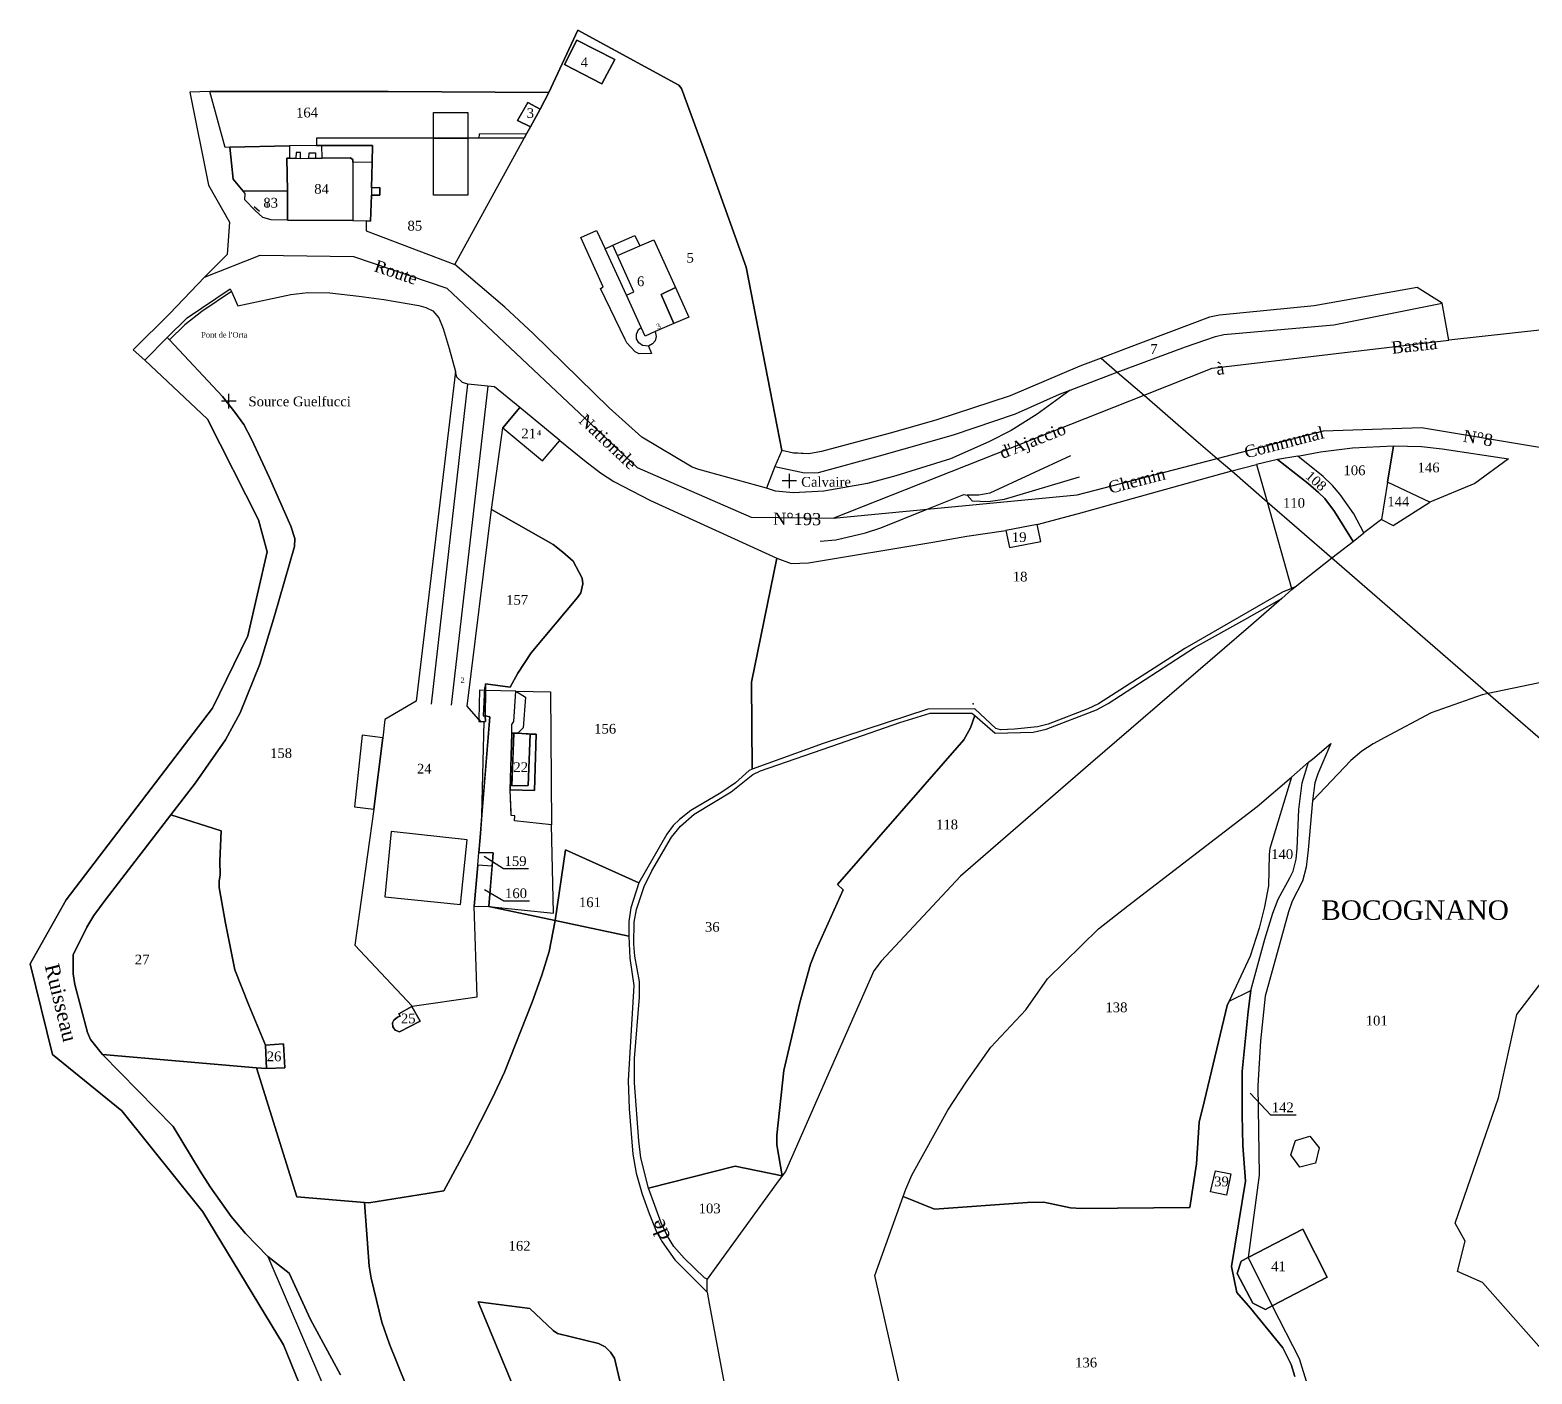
# Model space of a CAD drawing. Extents: x 1207467 to 1208291, y 6153956 to 6154648.
# Drawn here: x 1207466.8 to 1207775.6, y 6154372.2 to 6154648.4 of the extents above; entities that cross this region are included whole.
import ezdxf

# ---------------------------------------------------------------- set-up
doc = ezdxf.new("R2010")
doc.units = 0
doc.linetypes.add('CONTINU', pattern=[0])
doc.layers.get('0').update_dxf_attribs({"linetype": 'CONTINU'})
for name, color, linetype in [('1FLECHEFL', 7, 'CONTINU'), ('1LIEUDIT', 7, 'CONTINU'), ('1PARCELLE', 7, 'CONTINU'), ('1SECTION', 7, 'CONTINU'), ('1SUBDSECT', 7, 'CONTINU'), ('1TRONFLUV', 7, 'CONTINU'), ('1TROUPARCELLE', 7, 'CONTINU'), ('1ZONCOMM', 7, 'CONTINU'), ('3BATIDUR', 7, 'CONTINU'), ('3BATILEGER', 7, 'CONTINU'), ('3CALVAIRE', 7, 'CONTINU'), ('3CALVAIRETEX', 7, 'CONTINU'), ('3CHEMIN', 7, 'CONTINU'), ('3EAU', 7, 'CONTINU'), ('3EDF', 7, 'CONTINU'), ('3ENSIMMO', 7, 'CONTINU'), ('3FISCLINE', 7, 'CONTINUOUS'), ('3FLECHEPAR', 7, 'CONTINU'), ('3LIEUDITTEX', 7, 'CONTINU'), ('3MURNONMI', 7, 'CONTINU'), ('3NUMVOIE', 7, 'CONTINU'), ('3PARCELLETEX', 7, 'CONTINU'), ('3PISCINE', 7, 'CONTINUOUS'), ('3PONT', 7, 'CONTINU'), ('3SENTIER', 7, 'CONTINU'), ('3SENTIERTEX', 7, 'CONTINU'), ('3TOPOLINE', 7, 'CONTINU'), ('3TRONFLUVTEX', 7, 'CONTINU'), ('3ZONCOMMTEX', 7, 'CONTINU')]:
    doc.layers.add(name, color=color, linetype=linetype)
doc.styles.get("Standard").update_dxf_attribs({"font": 'Times New Roman'})

# ---------------------------------------------------------------- blocks, each defined once
blk = doc.blocks.new('MURNOMI')
blk.add_line((-0.75, 0.5), (0.75, 0.5))
blk = doc.blocks.new('FLECHRU1')
blk.add_point((0, 0))
blk = doc.blocks.new('DETATOPO')
for points in [[(-1.5, 0), (1.5, 0)], [(0, -1.5), (0, 1.5)]]:
    blk.add_lwpolyline(points)

msp = doc.modelspace()

# ---------------------------------------------------------------- linework, layer by layer
at = {"layer": '1LIEUDIT'}
msp.add_lwpolyline([(1207784.62, 6154587.56), (1207758.45, 6154584.71), (1207757.13, 6154592.28), (1207751.95, 6154595.49), (1207730.8, 6154591.76), (1207711.32, 6154589.82), (1207709.27, 6154589.39), (1207691.99, 6154582.92), (1207686.96, 6154581.01), (1207682.57, 6154579.35), (1207668.29, 6154573.22), (1207652.98, 6154568.21), (1207643.62, 6154565.59), (1207629.51, 6154561.82), (1207626.9, 6154561.34), (1207623.7, 6154561.47), (1207621.35, 6154562.02), (1207618.92, 6154574.36), (1207614, 6154599.72), (1207605.9, 6154622.23), (1207600.7, 6154636.41), (1207600.16, 6154637.09), (1207579.38, 6154648.44), (1207573.46, 6154635.58), (1207540.4, 6154635.82), (1207508.35, 6154635.79), (1207503.72, 6154635.78), (1207499.59, 6154635.7), (1207503.42, 6154616.54), (1207507.79, 6154608.95), (1207507.32, 6154602.29), (1207502.62, 6154597.67), (1207495.49, 6154590.2), (1207487.97, 6154582.67), (1207490.36, 6154580.54), (1207503.25, 6154568.44), (1207513.72, 6154547.77), (1207515.51, 6154541.15), (1207511.56, 6154523.87), (1207504.3, 6154509), (1207474.22, 6154469.65), (1207466.76, 6154456.47), (1207471.4, 6154437.84), (1207485.62, 6154426.23), (1207502.26, 6154405.48), (1207518.89, 6154378.15), (1207533.02, 6154343.46)], dxfattribs=at)
at = {"layer": '1PARCELLE'}
for points in [[(1207604.26, 6154558.09), (1207602.9, 6154558.6), (1207592.56, 6154564.75), (1207585.84, 6154570.79), (1207570.23, 6154586.08), (1207564.36, 6154591.46), (1207554.11, 6154600.23), (1207568.37, 6154626.24), (1207568.84, 6154627.09), (1207569.64, 6154628.57), (1207571.61, 6154632.19), (1207573.46, 6154635.58), (1207579.38, 6154648.44), (1207600.16, 6154637.09), (1207600.7, 6154636.41), (1207605.9, 6154622.23), (1207614, 6154599.72), (1207618.92, 6154574.36), (1207621.35, 6154562.02), (1207619.89, 6154558.69), (1207618.15, 6154554.27), (1207604.26, 6154558.09)], [(1207576.65, 6154641.37), (1207579.18, 6154646.37), (1207587.01, 6154642.39), (1207584.35, 6154637.41), (1207576.65, 6154641.37)], [(1207571.61, 6154632.19), (1207569.08, 6154633.55), (1207566.99, 6154629.81), (1207569.64, 6154628.57), (1207568.84, 6154627.09), (1207568.37, 6154626.24), (1207559.06, 6154626.23), (1207525.67, 6154626.2), (1207525.65, 6154624.72), (1207520.09, 6154624.61), (1207507.84, 6154624.37), (1207506.89, 6154624.31), (1207503.72, 6154635.78), (1207508.35, 6154635.79), (1207540.4, 6154635.82), (1207573.46, 6154635.58), (1207571.61, 6154632.19)], [(1207571.61, 6154632.19), (1207569.08, 6154633.55), (1207566.99, 6154629.81), (1207569.64, 6154628.57), (1207571.61, 6154632.19)], [(1207568.37, 6154626.24), (1207559.06, 6154626.23), (1207525.67, 6154626.2), (1207525.65, 6154624.72), (1207526.76, 6154624.71), (1207537.16, 6154624.7), (1207537.08, 6154621.23), (1207536.97, 6154615.98), (1207538.7, 6154616.05), (1207538.7, 6154614.47), (1207536.94, 6154614.48), (1207536.79, 6154609.18), (1207535.84, 6154609.25), (1207535.89, 6154607.17), (1207554.11, 6154600.23), (1207568.37, 6154626.24)], [(1207525.65, 6154624.72), (1207520.09, 6154624.61), (1207507.84, 6154624.37), (1207508.55, 6154617.76), (1207510.58, 6154615.31), (1207519.71, 6154615.38), (1207519.7, 6154609.37), (1207533.12, 6154609.26), (1207535.84, 6154609.25), (1207536.79, 6154609.18), (1207536.94, 6154614.48), (1207538.7, 6154614.47), (1207538.7, 6154616.05), (1207536.97, 6154615.98), (1207537.08, 6154621.23), (1207537.16, 6154624.7), (1207526.76, 6154624.71), (1207525.65, 6154624.72)], [(1207519.7, 6154609.37), (1207516.37, 6154609.4), (1207514.61, 6154609.91), (1207513.06, 6154611.31), (1207510.89, 6154613.56), (1207510.97, 6154614.84), (1207510.58, 6154615.31), (1207519.71, 6154615.38), (1207519.7, 6154609.37)], [(1207580.03, 6154605.76), (1207583.25, 6154607.21), (1207585.04, 6154603.49), (1207586.6, 6154604.19), (1207591.11, 6154606.22), (1207592.13, 6154604.1), (1207595.03, 6154605.33), (1207599.46, 6154595.49), (1207596.49, 6154594.06), (1207599.1, 6154588.1), (1207595.32, 6154586.5), (1207595.46, 6154585.45), (1207595.26, 6154584.55), (1207594.71, 6154583.9), (1207593.9, 6154583.42), (1207594.54, 6154581.95), (1207592.02, 6154581.86), (1207591.15, 6154582.29), (1207589.46, 6154584.14), (1207589.13, 6154584.81), (1207584.04, 6154595.3), (1207584.61, 6154595.63), (1207580.03, 6154605.76)], [(1207535.53, 6154407.4), (1207521.62, 6154408.58), (1207513.33, 6154435.07), (1207515.39, 6154434.99), (1207519.16, 6154435.1), (1207518.85, 6154440), (1207515.17, 6154439.72), (1207511.73, 6154447.98), (1207508.88, 6154455.22), (1207506.97, 6154464.83), (1207505.64, 6154472.16), (1207505.64, 6154473.5), (1207505.85, 6154474.77), (1207505.81, 6154477.59), (1207506.03, 6154483.83), (1207495.74, 6154487.13), (1207500.81, 6154493.71), (1207506.98, 6154502.52), (1207509.97, 6154508.1), (1207513.99, 6154518.06), (1207517.05, 6154528.02), (1207521.11, 6154542.28), (1207521.23, 6154543.89), (1207520.37, 6154546.47), (1207516, 6154556.36), (1207512.31, 6154564.34), (1207510.7, 6154567.37), (1207508.86, 6154569.91), (1207506.34, 6154573.09), (1207495.4, 6154584.75), (1207494.98, 6154585.21), (1207499.1, 6154589.25), (1207507.94, 6154595.22), (1207508.18, 6154594.66), (1207509.45, 6154591.72), (1207520.41, 6154594.08), (1207523.88, 6154594.48), (1207528.42, 6154594.45), (1207534.37, 6154593.75), (1207539.51, 6154593.05), (1207546.71, 6154591.83), (1207548.16, 6154591.43), (1207549.55, 6154590.69), (1207550.78, 6154589.3), (1207551.68, 6154587.06), (1207552.95, 6154583), (1207554.22, 6154578.23), (1207546.15, 6154510.49), (1207539.74, 6154506.72), (1207539.27, 6154502.92), (1207537.42, 6154488.3), (1207533.57, 6154460.33), (1207545.3, 6154447.75), (1207558.68, 6154449.7), (1207558.04, 6154468.35), (1207561.12, 6154468.26), (1207574.73, 6154465.37), (1207573.52, 6154458.99), (1207571.96, 6154454.14), (1207570.02, 6154448.58), (1207564.28, 6154434.21), (1207561.87, 6154428.95), (1207556.88, 6154419.22), (1207551.84, 6154409.79), (1207536.39, 6154407.33), (1207535.53, 6154407.4)], [(1207621.35, 6154562.02), (1207619.89, 6154558.69), (1207626, 6154557.43), (1207628.85, 6154557.5), (1207641.43, 6154560.91), (1207656.6, 6154565.24), (1207669.38, 6154569.51), (1207678.44, 6154573.6), (1207680.63, 6154574.44), (1207688.82, 6154577.57), (1207690.3, 6154578.13), (1207704.31, 6154583.3), (1207710.47, 6154585.47), (1207712.22, 6154585.88), (1207734.8, 6154587.86), (1207757.13, 6154592.28), (1207751.95, 6154595.49), (1207730.8, 6154591.76), (1207711.32, 6154589.82), (1207709.27, 6154589.39), (1207691.99, 6154582.92), (1207686.96, 6154581.01), (1207682.57, 6154579.35), (1207668.29, 6154573.22), (1207652.98, 6154568.21), (1207643.62, 6154565.59), (1207629.51, 6154561.82), (1207626.9, 6154561.34), (1207624.59, 6154561.44), (1207623.7, 6154561.47), (1207621.35, 6154562.02)], [(1207558.8, 6154476.75), (1207559.03, 6154479.34), (1207559.09, 6154480.06), (1207559.35, 6154483.25), (1207559.64, 6154486.86), (1207561.29, 6154507.23), (1207560.31, 6154507.45), (1207560.39, 6154506.29), (1207559.47, 6154506.22), (1207556.61, 6154509.46), (1207561.65, 6154549.89), (1207563.94, 6154566.63), (1207567.46, 6154570.83), (1207562.27, 6154575.08), (1207560.87, 6154575.22), (1207556.75, 6154575.63), (1207555.68, 6154576.01), (1207554.52, 6154577.06), (1207554.22, 6154578.23), (1207546.15, 6154510.49), (1207539.74, 6154506.72), (1207539.27, 6154502.92), (1207537.42, 6154488.3), (1207533.57, 6154460.33), (1207545.3, 6154447.75), (1207558.68, 6154449.7), (1207558.04, 6154468.35), (1207558.8, 6154476.75)], [(1207575.69, 6154564.09), (1207567.46, 6154570.83), (1207563.94, 6154566.63), (1207572.11, 6154559.85), (1207575.69, 6154564.09)], [(1207561.12, 6154468.26), (1207561.77, 6154476.53), (1207561.99, 6154479.27), (1207559.03, 6154479.34), (1207559.09, 6154480.06), (1207559.35, 6154483.25), (1207559.64, 6154486.86), (1207561.29, 6154507.23), (1207560.31, 6154507.45), (1207560.4, 6154513.26), (1207560.41, 6154514.02), (1207565.46, 6154513.38), (1207567.03, 6154516.26), (1207569.81, 6154520.43), (1207579.32, 6154531.77), (1207580.01, 6154532.72), (1207580.41, 6154534.61), (1207580.26, 6154535.79), (1207578.41, 6154539.26), (1207576.27, 6154541.11), (1207574.33, 6154542.69), (1207561.65, 6154549.89), (1207563.94, 6154566.63), (1207572.11, 6154559.85), (1207575.69, 6154564.09), (1207580.75, 6154559.96), (1207584.07, 6154557.38), (1207586.81, 6154555.63), (1207594.33, 6154551.71), (1207620.27, 6154539.88), (1207615.07, 6154514.38), (1207615.2, 6154496.46), (1207614.64, 6154496.25), (1207611.79, 6154493.66), (1207608.78, 6154491.65), (1207602.64, 6154488.02), (1207600.29, 6154486.15), (1207598.97, 6154484.92), (1207597.7, 6154483.13), (1207591.96, 6154473.11), (1207576.87, 6154479.94), (1207574.73, 6154465.37), (1207561.12, 6154468.26)], [(1207718.94, 6154559.15), (1207721.1, 6154551.47), (1207726.12, 6154533.65), (1207726.85, 6154533.96), (1207734.43, 6154539.91), (1207738.8, 6154543.32), (1207734.95, 6154549.49), (1207732.94, 6154552.11), (1207731.64, 6154553.35), (1207729.54, 6154555.19), (1207723.27, 6154560.16), (1207718.94, 6154559.15)], [(1207723.27, 6154560.16), (1207729.54, 6154555.19), (1207731.64, 6154553.35), (1207732.94, 6154552.11), (1207734.95, 6154549.49), (1207738.8, 6154543.32), (1207741.02, 6154545.06), (1207738.93, 6154548.95), (1207736.14, 6154552.93), (1207734.57, 6154554.83), (1207732.65, 6154556.66), (1207727.41, 6154560.83), (1207723.27, 6154560.16)], [(1207741.02, 6154545.06), (1207738.93, 6154548.95), (1207736.14, 6154552.93), (1207734.57, 6154554.83), (1207732.65, 6154556.66), (1207727.41, 6154560.83), (1207732.1, 6154561.7), (1207738.69, 6154562.56), (1207747.1, 6154562.98), (1207745.86, 6154555.52), (1207744.6, 6154547.85), (1207741.02, 6154545.06)], [(1207747.1, 6154562.98), (1207752.85, 6154562.85), (1207757.11, 6154562.37), (1207770.74, 6154560.26), (1207763.78, 6154555.22), (1207754.53, 6154551.41), (1207745.86, 6154555.52), (1207747.1, 6154562.98)], [(1207667.39, 6154545.59), (1207668.12, 6154542.08), (1207674.61, 6154543.3), (1207673.85, 6154546.8), (1207682.32, 6154549.05), (1207708.65, 6154556.41), (1207713.82, 6154557.79), (1207718.94, 6154559.15), (1207721.1, 6154551.47), (1207726.12, 6154533.65), (1207724.24, 6154532.86), (1207704.2, 6154521.27), (1207686.43, 6154509.91), (1207684.22, 6154508.9), (1207676.1, 6154505.72), (1207673.92, 6154505.18), (1207669.15, 6154504.69), (1207666.26, 6154504.61), (1207665.33, 6154504.83), (1207660.99, 6154508.91), (1207651.37, 6154508.85), (1207629.8, 6154501.76), (1207615.2, 6154496.46), (1207615.07, 6154514.38), (1207620.27, 6154539.88), (1207623.28, 6154538.8), (1207626.81, 6154538.89), (1207652.35, 6154543.19), (1207659.4, 6154544.42), (1207667.39, 6154545.59)], [(1207754.53, 6154551.41), (1207745.86, 6154555.52), (1207744.6, 6154547.85), (1207747.05, 6154546.59), (1207754.53, 6154551.41)], [(1207560.31, 6154507.45), (1207560.39, 6154506.29), (1207559.47, 6154506.22), (1207556.61, 6154509.46), (1207561.65, 6154549.89), (1207574.33, 6154542.69), (1207576.27, 6154541.11), (1207578.41, 6154539.26), (1207580.26, 6154535.79), (1207580.41, 6154534.61), (1207580.01, 6154532.72), (1207579.32, 6154531.77), (1207569.81, 6154520.43), (1207567.03, 6154516.26), (1207565.46, 6154513.38), (1207560.41, 6154514.02), (1207560.4, 6154513.26), (1207560.31, 6154507.45)], [(1207667.39, 6154545.59), (1207668.12, 6154542.08), (1207674.61, 6154543.3), (1207673.85, 6154546.8), (1207667.39, 6154545.59)], [(1207621.41, 6154412.89), (1207620.31, 6154419.27), (1207620.32, 6154421.23), (1207621.71, 6154434.55), (1207625.02, 6154448.55), (1207627.23, 6154456.42), (1207628.37, 6154459.32), (1207633.95, 6154471.71), (1207632.77, 6154472.81), (1207658.74, 6154502.49), (1207660.1, 6154505.02), (1207660.98, 6154507.54), (1207665.17, 6154503.9), (1207673.03, 6154504.09), (1207675.66, 6154504.69), (1207686.01, 6154508.69), (1207688.44, 6154510.01), (1207706.19, 6154521.48), (1207716.51, 6154527.24), (1207724.1, 6154531.6), (1207717.78, 6154526.02), (1207684.8, 6154497.63), (1207658.1, 6154474.49), (1207641.76, 6154457.01), (1207640.27, 6154455.05), (1207630.54, 6154432.97), (1207622.09, 6154413.77), (1207621.41, 6154412.89)], [(1207621.41, 6154412.89), (1207611.74, 6154414.91), (1207593.91, 6154410.38), (1207592.34, 6154416.56), (1207591.92, 6154420.09), (1207591.01, 6154432.02), (1207591.06, 6154437.04), (1207592.07, 6154449.61), (1207592.05, 6154452.86), (1207591.08, 6154458.05), (1207590.87, 6154460.51), (1207590.96, 6154465.04), (1207591.45, 6154467.66), (1207593.01, 6154472.34), (1207594.59, 6154475.61), (1207598.68, 6154482.5), (1207600.53, 6154484.76), (1207603.28, 6154487.23), (1207610.88, 6154491.81), (1207615.4, 6154495.43), (1207616.92, 6154496.17), (1207633.22, 6154501.78), (1207645.6, 6154506.06), (1207651.8, 6154508.02), (1207660.43, 6154508.03), (1207660.98, 6154507.54), (1207660.1, 6154505.02), (1207658.74, 6154502.49), (1207632.77, 6154472.81), (1207633.95, 6154471.71), (1207628.37, 6154459.32), (1207627.23, 6154456.42), (1207625.02, 6154448.55), (1207621.71, 6154434.55), (1207620.32, 6154421.23), (1207620.31, 6154419.27), (1207621.41, 6154412.89)], [(1207566.26, 6154503.89), (1207565.8, 6154503.9), (1207565.48, 6154492.22), (1207570.49, 6154492.09), (1207570.85, 6154503.69), (1207569.56, 6154503.72), (1207567.06, 6154503.87), (1207566.26, 6154503.89)], [(1207726.12, 6154494.85), (1207721.64, 6154480.2), (1207721.52, 6154478.95), (1207721.4, 6154472.48), (1207720.56, 6154468.19), (1207719.48, 6154463.78), (1207717.63, 6154458.03), (1207713.29, 6154448.81), (1207717.76, 6154451.01), (1207720.64, 6154461.51), (1207722.28, 6154466.87), (1207723.41, 6154469.77), (1207725.8, 6154474.16), (1207726.46, 6154475.53), (1207727.11, 6154477.99), (1207727.31, 6154480.18), (1207727.65, 6154488.18), (1207728.31, 6154493.66), (1207729.64, 6154497.91), (1207726.12, 6154494.85)], [(1207646.29, 6154408.64), (1207646.84, 6154410.12), (1207648.09, 6154413.01), (1207655.49, 6154426.39), (1207659.25, 6154432.17), (1207664.3, 6154439.32), (1207671.49, 6154447.04), (1207675.93, 6154453.37), (1207686.45, 6154463.66), (1207692.47, 6154468.42), (1207719.05, 6154488.82), (1207726.12, 6154494.85), (1207721.64, 6154480.2), (1207721.52, 6154478.95), (1207721.4, 6154472.48), (1207720.56, 6154468.19), (1207719.48, 6154463.78), (1207717.63, 6154458.03), (1207713.29, 6154448.81), (1207712.88, 6154447.94), (1207708.26, 6154428.4), (1207707.15, 6154423.94), (1207706.59, 6154415.37), (1207705.21, 6154406.36), (1207682.96, 6154406.2), (1207680.7, 6154406.32), (1207675.17, 6154407.46), (1207671.87, 6154407.43), (1207652.71, 6154406.04), (1207646.29, 6154408.64)], [(1207515.17, 6154439.72), (1207515.39, 6154434.99), (1207513.33, 6154435.07), (1207481.65, 6154437.84), (1207479.22, 6154440.9), (1207478.57, 6154442.37), (1207475.95, 6154452.23), (1207475.64, 6154454.39), (1207475.65, 6154458.29), (1207478.45, 6154464), (1207479.86, 6154466.43), (1207482.2, 6154469.59), (1207495.74, 6154487.13), (1207506.03, 6154483.83), (1207505.81, 6154477.59), (1207505.85, 6154474.77), (1207505.64, 6154473.5), (1207505.64, 6154472.16), (1207506.97, 6154464.83), (1207508.88, 6154455.22), (1207511.73, 6154447.98), (1207515.17, 6154439.72)], [(1207574.73, 6154465.37), (1207576.87, 6154479.94), (1207591.96, 6154473.11), (1207590.3, 6154467.96), (1207589.85, 6154465.18), (1207589.84, 6154462.14), (1207574.73, 6154465.37)], [(1207561.77, 6154476.53), (1207558.8, 6154476.75), (1207558.04, 6154468.35), (1207561.12, 6154468.26), (1207561.77, 6154476.53)], [(1207561.77, 6154476.53), (1207558.8, 6154476.75), (1207559.03, 6154479.34), (1207561.99, 6154479.27), (1207561.77, 6154476.53)], [(1207546.98, 6154444.66), (1207545.27, 6154447.69), (1207542.61, 6154446.17), (1207542.84, 6154445.7), (1207542.28, 6154445.52), (1207541.56, 6154444.92), (1207541.31, 6154444.37), (1207541.36, 6154443.51), (1207541.84, 6154442.84), (1207542.75, 6154442.52), (1207546.98, 6154444.66)], [(1207515.17, 6154439.72), (1207518.85, 6154440), (1207519.16, 6154435.1), (1207515.39, 6154434.99), (1207515.17, 6154439.72)], [(1207621.41, 6154412.89), (1207620.21, 6154411.32), (1207606, 6154391.65), (1207605.45, 6154391.94), (1207601.28, 6154395.94), (1207599.15, 6154398.38), (1207597.82, 6154400.5), (1207596.52, 6154403.22), (1207593.91, 6154410.38), (1207611.74, 6154414.91), (1207621.41, 6154412.89)], [(1207709.5, 6154409.59), (1207710.51, 6154413.94), (1207713.62, 6154413.29), (1207712.76, 6154408.95), (1207709.5, 6154409.59)], [(1207717.23, 6154396.09), (1207728.42, 6154401.93), (1207733.48, 6154392.07), (1207722.13, 6154386.19), (1207720.75, 6154385.44), (1207718.15, 6154386.68), (1207714.96, 6154392.8), (1207715.76, 6154395.32), (1207717.23, 6154396.09)], [(1207569.5, 6154385.61), (1207558.88, 6154387.02), (1207566.24, 6154369.3), (1207572.92, 6154354.59), (1207573.61, 6154354.31), (1207581.56, 6154357.87), (1207589.65, 6154363.75), (1207586.96, 6154375.38), (1207586.12, 6154376.66), (1207585.02, 6154377.71), (1207583.65, 6154378.42), (1207575.23, 6154380.49), (1207574.29, 6154381.07), (1207569.5, 6154385.61)]]:
    msp.add_lwpolyline(points, close=True, dxfattribs=at)
for points in [[(1207788.6, 6154516.65), (1207766.57, 6154512.03), (1207765.29, 6154511.75), (1207754.81, 6154508.09), (1207745.28, 6154503.02), (1207742.92, 6154501.71), (1207740.6, 6154500.17), (1207738.3, 6154498.28), (1207730.46, 6154489.98), (1207729.54, 6154479.9), (1207729.13, 6154476.37), (1207728.36, 6154473.45), (1207726.26, 6154469.36), (1207725.5, 6154467.16), (1207720.68, 6154449.81), (1207719.72, 6154440.67), (1207719.19, 6154431.37), (1207719.49, 6154413), (1207717.23, 6154396.09), (1207717.23, 6154396.09), (1207728.42, 6154401.93), (1207733.48, 6154392.07), (1207722.13, 6154386.19), (1207727.68, 6154375.33), (1207729.41, 6154369.8)], [(1207726.78, 6154371.61), (1207726.02, 6154374.11), (1207724.33, 6154377.52), (1207717.72, 6154385.69), (1207714.87, 6154388.91), (1207713.81, 6154394.25), (1207716.68, 6154411.81), (1207716.12, 6154419.15), (1207715.95, 6154425.41), (1207715.98, 6154434.37), (1207717.24, 6154446.66), (1207717.76, 6154451.01), (1207717.76, 6154451.01), (1207720.64, 6154461.51), (1207722.28, 6154466.87), (1207723.41, 6154469.77), (1207725.8, 6154474.16), (1207726.46, 6154475.53), (1207727.11, 6154477.99), (1207727.31, 6154480.18), (1207727.65, 6154488.18), (1207728.31, 6154493.66), (1207729.64, 6154497.91), (1207730.41, 6154498.58), (1207734.18, 6154501.74), (1207731.55, 6154495.5), (1207730.93, 6154493.69), (1207730.46, 6154489.98), (1207729.54, 6154479.9), (1207729.13, 6154476.37), (1207728.36, 6154473.45), (1207726.26, 6154469.36), (1207725.5, 6154467.16), (1207720.68, 6154449.81), (1207719.72, 6154440.67), (1207719.19, 6154431.37), (1207719.49, 6154413), (1207717.23, 6154396.09), (1207715.76, 6154395.32), (1207714.96, 6154392.8), (1207718.15, 6154386.68), (1207720.75, 6154385.44), (1207722.13, 6154386.19), (1207727.68, 6154375.33), (1207729.41, 6154369.8)], [(1207543.96, 6154370.13), (1207540.68, 6154378.3), (1207539.06, 6154382.84), (1207536.9, 6154391.82), (1207536.46, 6154394.29), (1207535.53, 6154407.4), (1207536.39, 6154407.33), (1207551.84, 6154409.79), (1207556.88, 6154419.22), (1207561.87, 6154428.95), (1207564.28, 6154434.21), (1207570.02, 6154448.58), (1207571.96, 6154454.14), (1207573.52, 6154458.99), (1207574.73, 6154465.37), (1207589.84, 6154462.14), (1207590.1, 6154457.61), (1207590.89, 6154452.01), (1207589.74, 6154432.52), (1207589.91, 6154426.68), (1207590.7, 6154417.37), (1207591.38, 6154413.43), (1207592.61, 6154409.15), (1207594.03, 6154405.16), (1207595.54, 6154401.41), (1207596.73, 6154399.33), (1207599.32, 6154395.62), (1207605.98, 6154388.99), (1207606.37, 6154386.62), (1207612.48, 6154354.17)], [(1207780.69, 6154373.72), (1207765.42, 6154390.99), (1207760.26, 6154393.22), (1207761.85, 6154399.45), (1207759.79, 6154403.15), (1207768.7, 6154428.91), (1207772.43, 6154446.05), (1207783.98, 6154461.09)], [(1207780.69, 6154373.72), (1207765.42, 6154390.99), (1207760.26, 6154393.22), (1207761.85, 6154399.45), (1207759.79, 6154403.15), (1207768.7, 6154428.91), (1207772.43, 6154446.05), (1207783.98, 6154461.09)], [(1207645.59, 6154369.72), (1207640.44, 6154392.39), (1207646.29, 6154408.64), (1207652.71, 6154406.04), (1207671.87, 6154407.43), (1207675.17, 6154407.46), (1207680.7, 6154406.32), (1207682.96, 6154406.2), (1207705.21, 6154406.36), (1207706.59, 6154415.37), (1207707.15, 6154423.94), (1207708.26, 6154428.4), (1207712.88, 6154447.94), (1207713.29, 6154448.81), (1207717.76, 6154451.01), (1207717.24, 6154446.66), (1207715.98, 6154434.37), (1207715.95, 6154425.41), (1207716.12, 6154419.15), (1207716.68, 6154411.81), (1207713.81, 6154394.25), (1207714.87, 6154388.91), (1207717.72, 6154385.69), (1207724.33, 6154377.52), (1207726.02, 6154374.11), (1207726.78, 6154371.61)], [(1207530.61, 6154371.97), (1207524.4, 6154383.36), (1207520.02, 6154392.91), (1207515.67, 6154396.33), (1207511.03, 6154401.04), (1207508.14, 6154404.51), (1207503.79, 6154410.62), (1207501.77, 6154413.84), (1207496.21, 6154423.01), (1207481.65, 6154437.84), (1207513.33, 6154435.07), (1207521.62, 6154408.58), (1207535.53, 6154407.4), (1207535.53, 6154407.4), (1207536.46, 6154394.29), (1207536.9, 6154391.82), (1207539.06, 6154382.84), (1207540.68, 6154378.3), (1207543.96, 6154370.13)]]:
    msp.add_lwpolyline(points, dxfattribs=at)
at = {"layer": '1SECTION'}
msp.add_lwpolyline([(1207784.62, 6154587.56), (1207758.45, 6154584.71), (1207757.13, 6154592.28), (1207751.95, 6154595.49), (1207730.8, 6154591.76), (1207711.32, 6154589.82), (1207709.27, 6154589.39), (1207691.99, 6154582.92), (1207686.96, 6154581.01), (1207682.57, 6154579.35), (1207668.29, 6154573.22), (1207652.98, 6154568.21), (1207643.62, 6154565.59), (1207629.51, 6154561.82), (1207626.9, 6154561.34), (1207623.7, 6154561.47), (1207621.35, 6154562.02), (1207618.92, 6154574.36), (1207614, 6154599.72), (1207605.9, 6154622.23), (1207600.7, 6154636.41), (1207600.16, 6154637.09), (1207600.16, 6154637.09), (1207579.38, 6154648.44), (1207573.46, 6154635.58), (1207540.4, 6154635.82), (1207508.35, 6154635.79), (1207503.72, 6154635.78), (1207499.59, 6154635.7), (1207503.42, 6154616.54), (1207507.79, 6154608.95), (1207507.32, 6154602.29), (1207502.62, 6154597.67), (1207495.49, 6154590.2), (1207487.97, 6154582.67), (1207490.36, 6154580.54), (1207503.25, 6154568.44), (1207513.72, 6154547.77), (1207515.51, 6154541.15), (1207511.56, 6154523.87), (1207504.3, 6154509), (1207474.22, 6154469.65), (1207466.76, 6154456.47), (1207471.4, 6154437.84), (1207485.62, 6154426.23), (1207502.26, 6154405.48), (1207518.89, 6154378.15), (1207533.02, 6154343.46)], dxfattribs=at)
at = {"layer": '1SUBDSECT'}
msp.add_lwpolyline([(1207784.62, 6154587.56), (1207758.45, 6154584.71), (1207757.13, 6154592.28), (1207751.95, 6154595.49), (1207730.8, 6154591.76), (1207711.32, 6154589.82), (1207709.27, 6154589.39), (1207691.99, 6154582.92), (1207686.96, 6154581.01), (1207682.57, 6154579.35), (1207668.29, 6154573.22), (1207652.98, 6154568.21), (1207643.62, 6154565.59), (1207629.51, 6154561.82), (1207626.9, 6154561.34), (1207623.7, 6154561.47), (1207621.35, 6154562.02), (1207618.92, 6154574.36), (1207614, 6154599.72), (1207605.9, 6154622.23), (1207600.7, 6154636.41), (1207600.16, 6154637.09), (1207600.16, 6154637.09), (1207579.38, 6154648.44), (1207573.46, 6154635.58), (1207540.4, 6154635.82), (1207508.35, 6154635.79), (1207503.72, 6154635.78), (1207499.59, 6154635.7), (1207503.42, 6154616.54), (1207507.79, 6154608.95), (1207507.32, 6154602.29), (1207502.62, 6154597.67), (1207495.49, 6154590.2), (1207487.97, 6154582.67), (1207490.36, 6154580.54), (1207503.25, 6154568.44), (1207513.72, 6154547.77), (1207515.51, 6154541.15), (1207511.56, 6154523.87), (1207504.3, 6154509), (1207474.22, 6154469.65), (1207466.76, 6154456.47), (1207471.4, 6154437.84), (1207485.62, 6154426.23), (1207502.26, 6154405.48), (1207518.89, 6154378.15), (1207533.02, 6154343.46)], dxfattribs=at)
at = {"layer": '1TRONFLUV'}
msp.add_lwpolyline([(1207533.02, 6154343.46), (1207518.89, 6154378.15), (1207502.26, 6154405.48), (1207485.62, 6154426.23), (1207471.4, 6154437.84), (1207466.76, 6154456.47), (1207474.22, 6154469.65), (1207504.3, 6154509), (1207511.56, 6154523.87), (1207515.51, 6154541.15), (1207513.72, 6154547.77), (1207503.25, 6154568.44), (1207490.36, 6154580.54), (1207494.98, 6154585.21), (1207494.98, 6154585.21), (1207495.4, 6154584.75), (1207506.34, 6154573.09), (1207508.86, 6154569.91), (1207510.7, 6154567.37), (1207512.31, 6154564.34), (1207516, 6154556.36), (1207520.37, 6154546.47), (1207521.23, 6154543.89), (1207521.11, 6154542.28), (1207517.05, 6154528.02), (1207513.99, 6154518.06), (1207509.97, 6154508.1), (1207506.98, 6154502.52), (1207500.81, 6154493.71), (1207495.74, 6154487.13), (1207482.2, 6154469.59), (1207479.86, 6154466.43), (1207478.45, 6154464), (1207475.65, 6154458.29), (1207475.64, 6154454.39), (1207475.95, 6154452.23), (1207478.57, 6154442.37), (1207479.22, 6154440.9), (1207481.65, 6154437.84), (1207496.21, 6154423.01), (1207501.77, 6154413.84), (1207503.79, 6154410.62), (1207508.14, 6154404.51), (1207511.03, 6154401.04), (1207515.67, 6154396.33), (1207520.02, 6154392.91), (1207524.4, 6154383.36), (1207530.61, 6154371.97)], dxfattribs=at)
msp.add_lwpolyline([(1207726.85, 6154533.96), (1207726.12, 6154533.65), (1207724.24, 6154532.86), (1207704.2, 6154521.27), (1207686.43, 6154509.91), (1207684.22, 6154508.9), (1207676.1, 6154505.72), (1207673.92, 6154505.18), (1207669.15, 6154504.69), (1207666.26, 6154504.61), (1207665.33, 6154504.83), (1207660.99, 6154508.91), (1207651.37, 6154508.85), (1207629.8, 6154501.76), (1207615.2, 6154496.46), (1207614.64, 6154496.25), (1207611.79, 6154493.66), (1207608.78, 6154491.65), (1207602.64, 6154488.02), (1207600.29, 6154486.15), (1207598.97, 6154484.92), (1207597.7, 6154483.13), (1207591.96, 6154473.11), (1207590.3, 6154467.96), (1207589.85, 6154465.18), (1207589.84, 6154462.14), (1207590.1, 6154457.61), (1207590.89, 6154452.01), (1207589.74, 6154432.52), (1207589.91, 6154426.68), (1207590.7, 6154417.37), (1207591.38, 6154413.43), (1207592.61, 6154409.15), (1207594.03, 6154405.16), (1207595.54, 6154401.41), (1207596.73, 6154399.33), (1207599.32, 6154395.62), (1207605.98, 6154388.99), (1207606, 6154391.65), (1207605.45, 6154391.94), (1207601.28, 6154395.94), (1207599.15, 6154398.38), (1207597.82, 6154400.5), (1207596.52, 6154403.22), (1207593.91, 6154410.38), (1207592.34, 6154416.56), (1207591.92, 6154420.09), (1207591.01, 6154432.02), (1207591.06, 6154437.04), (1207592.07, 6154449.61), (1207592.05, 6154452.86), (1207591.08, 6154458.05), (1207590.87, 6154460.51), (1207590.96, 6154465.04), (1207591.45, 6154467.66), (1207593.01, 6154472.34), (1207594.59, 6154475.61), (1207598.68, 6154482.5), (1207600.53, 6154484.76), (1207603.28, 6154487.23), (1207610.88, 6154491.81), (1207615.4, 6154495.43), (1207616.92, 6154496.17), (1207633.22, 6154501.78), (1207645.6, 6154506.06), (1207651.8, 6154508.02), (1207660.43, 6154508.03), (1207660.98, 6154507.54), (1207665.17, 6154503.9), (1207673.03, 6154504.09), (1207675.66, 6154504.69), (1207686.01, 6154508.69), (1207688.44, 6154510.01), (1207706.19, 6154521.48), (1207716.51, 6154527.24), (1207724.1, 6154531.6), (1207726.17, 6154533.43), (1207726.85, 6154533.96)], close=True, dxfattribs=at)
at = {"layer": '1TROUPARCELLE'}
for points in [[(1207576.65, 6154641.37), (1207579.18, 6154646.37), (1207587.01, 6154642.39), (1207584.35, 6154637.41), (1207576.65, 6154641.37)], [(1207591.15, 6154582.29), (1207589.46, 6154584.14), (1207589.13, 6154584.81), (1207584.04, 6154595.3), (1207584.61, 6154595.63), (1207580.03, 6154605.76), (1207583.25, 6154607.21), (1207585.04, 6154603.49), (1207586.6, 6154604.19), (1207591.11, 6154606.22), (1207592.13, 6154604.1), (1207595.03, 6154605.33), (1207599.46, 6154595.49), (1207596.49, 6154594.06), (1207599.1, 6154588.1), (1207595.32, 6154586.5), (1207595.46, 6154585.45), (1207595.26, 6154584.55), (1207594.71, 6154583.9), (1207593.9, 6154583.42), (1207594.54, 6154581.95), (1207592.02, 6154581.86), (1207591.15, 6154582.29)], [(1207565.48, 6154492.22), (1207565.8, 6154503.9), (1207566.26, 6154503.89), (1207567.06, 6154503.87), (1207569.56, 6154503.72), (1207570.85, 6154503.69), (1207570.49, 6154492.09), (1207565.48, 6154492.22)], [(1207541.84, 6154442.84), (1207541.36, 6154443.51), (1207541.31, 6154444.37), (1207541.56, 6154444.92), (1207542.28, 6154445.52), (1207542.84, 6154445.7), (1207542.61, 6154446.17), (1207545.27, 6154447.69), (1207546.98, 6154444.66), (1207542.75, 6154442.52), (1207541.84, 6154442.84)], [(1207709.5, 6154409.59), (1207710.51, 6154413.94), (1207713.62, 6154413.29), (1207712.76, 6154408.95), (1207709.5, 6154409.59)], [(1207572.92, 6154354.59), (1207566.24, 6154369.3), (1207558.88, 6154387.02), (1207569.5, 6154385.61), (1207574.29, 6154381.07), (1207575.23, 6154380.49), (1207583.65, 6154378.42), (1207585.02, 6154377.71), (1207586.12, 6154376.66), (1207586.96, 6154375.38), (1207589.65, 6154363.75), (1207581.56, 6154357.87), (1207573.61, 6154354.31), (1207572.92, 6154354.59)]]:
    msp.add_lwpolyline(points, close=True, dxfattribs=at)
at = {"layer": '1ZONCOMM'}
for points in [[(1207502.62, 6154597.67), (1207514.09, 6154602.16), (1207533.27, 6154601.86), (1207552.43, 6154595.37), (1207591.57, 6154558.52), (1207615.06, 6154548.3), (1207631.86, 6154548.09), (1207695.8, 6154573.37), (1207709.8, 6154578.91), (1207758.45, 6154584.71)], [(1207502.62, 6154597.67), (1207514.09, 6154602.16), (1207533.27, 6154601.86), (1207552.43, 6154595.37), (1207591.57, 6154558.52), (1207615.06, 6154548.3), (1207631.86, 6154548.09), (1207695.8, 6154573.37), (1207709.8, 6154578.91), (1207758.45, 6154584.71)], [(1207631.86, 6154548.09), (1207651.19, 6154549.95), (1207682.05, 6154552.91), (1207710.83, 6154560.37), (1207732.68, 6154566.03), (1207752.82, 6154566.75), (1207803.09, 6154558.34), (1207814.25, 6154560.83), (1207829.86, 6154570.33)], [(1207631.86, 6154548.09), (1207651.19, 6154549.95), (1207682.05, 6154552.91), (1207710.83, 6154560.37), (1207732.68, 6154566.03), (1207752.82, 6154566.75), (1207803.09, 6154558.34), (1207814.25, 6154560.83), (1207829.86, 6154570.33)]]:
    msp.add_lwpolyline(points, dxfattribs=at)
at = {"layer": '3BATIDUR'}
for points in [[(1207579.18, 6154646.37), (1207576.65, 6154641.37), (1207584.35, 6154637.41), (1207587.01, 6154642.39), (1207579.18, 6154646.37)], [(1207569.08, 6154633.55), (1207571.61, 6154632.19), (1207569.64, 6154628.57), (1207566.99, 6154629.81), (1207569.08, 6154633.55)], [(1207519.71, 6154615.38), (1207510.58, 6154615.31), (1207508.55, 6154617.76), (1207507.84, 6154624.37), (1207520.09, 6154624.61), (1207520.08, 6154622.08), (1207519.54, 6154622.09), (1207519.71, 6154615.38)], [(1207526.79, 6154622.13), (1207532.6, 6154622.15), (1207533.13, 6154621.8), (1207533.13, 6154621.31), (1207533.12, 6154609.26), (1207519.7, 6154609.37), (1207519.71, 6154615.38), (1207519.54, 6154622.09), (1207520.08, 6154622.08), (1207521.44, 6154622.07), (1207522.34, 6154622.06), (1207524.1, 6154622.1), (1207525.46, 6154622.12), (1207526.79, 6154622.13)], [(1207526.79, 6154622.13), (1207526.76, 6154624.71), (1207537.16, 6154624.7), (1207537.08, 6154621.23), (1207533.13, 6154621.31), (1207533.13, 6154621.8), (1207532.6, 6154622.15), (1207526.79, 6154622.13)], [(1207595.03, 6154605.33), (1207599.46, 6154595.49), (1207596.49, 6154594.06), (1207599.1, 6154588.1), (1207595.32, 6154586.5), (1207593.23, 6154585.5), (1207592.4, 6154587.3), (1207589.37, 6154593.91), (1207590.87, 6154594.6), (1207587.56, 6154602.09), (1207592.13, 6154604.1), (1207595.03, 6154605.33)], [(1207599.1, 6154588.1), (1207596.49, 6154594.06), (1207599.46, 6154595.49), (1207602.21, 6154589.41), (1207599.1, 6154588.1)], [(1207567.46, 6154570.83), (1207563.94, 6154566.63), (1207572.11, 6154559.85), (1207575.69, 6154564.09), (1207567.46, 6154570.83)], [(1207566.62, 6154512.53), (1207560.4, 6154512.68), (1207560.31, 6154507.45), (1207561.29, 6154507.23), (1207559.63, 6154487.08), (1207559.35, 6154483.25), (1207559.03, 6154479.34), (1207561.99, 6154479.27), (1207561.12, 6154468.26), (1207574.39, 6154466.88), (1207573.95, 6154485.04), (1207566.35, 6154485.9), (1207566.44, 6154486.92), (1207565.7, 6154486.94), (1207565.48, 6154492.22), (1207565.8, 6154503.9), (1207565.85, 6154505.7), (1207566.24, 6154506.27), (1207566.62, 6154512.53)], [(1207560.4, 6154512.68), (1207559.19, 6154512.72), (1207559.05, 6154506.69), (1207559.47, 6154506.22), (1207560.39, 6154506.29), (1207560.31, 6154507.45), (1207560.4, 6154512.68)], [(1207560.4, 6154513.26), (1207560.18, 6154513.28), (1207559.94, 6154507.48), (1207560.31, 6154507.45), (1207560.4, 6154513.26)], [(1207559.05, 6154506.69), (1207559.04, 6154506.27), (1207559.47, 6154506.22), (1207559.05, 6154506.69)], [(1207560.1, 6154506.25), (1207560.39, 6154506.29), (1207560.31, 6154507.45), (1207561.29, 6154507.23), (1207559.63, 6154487.08), (1207560.1, 6154506.25)], [(1207535.05, 6154503.49), (1207533.48, 6154488.73), (1207537.42, 6154488.3), (1207539.27, 6154502.92), (1207535.05, 6154503.49)], [(1207541, 6154483.69), (1207539.73, 6154470.28), (1207555.24, 6154468.67), (1207556.66, 6154481.97), (1207541, 6154483.69)], [(1207558.8, 6154476.75), (1207558.04, 6154468.35), (1207561.12, 6154468.26), (1207561.77, 6154476.53), (1207558.8, 6154476.75)], [(1207558.8, 6154476.75), (1207559.03, 6154479.34), (1207561.99, 6154479.27), (1207561.77, 6154476.53), (1207558.8, 6154476.75)], [(1207545.27, 6154447.69), (1207542.61, 6154446.17), (1207542.84, 6154445.7), (1207542.28, 6154445.52), (1207541.56, 6154444.92), (1207541.31, 6154444.37), (1207541.36, 6154443.51), (1207541.84, 6154442.84), (1207542.75, 6154442.52), (1207546.98, 6154444.66), (1207545.27, 6154447.69)], [(1207518.85, 6154440), (1207519.16, 6154435.1), (1207515.39, 6154434.99), (1207515.17, 6154439.72), (1207518.85, 6154440)], [(1207710.51, 6154413.94), (1207713.62, 6154413.29), (1207712.76, 6154408.95), (1207709.5, 6154409.59), (1207710.51, 6154413.94)], [(1207728.42, 6154401.93), (1207717.23, 6154396.09), (1207722.13, 6154386.19), (1207733.48, 6154392.07), (1207728.42, 6154401.93)]]:
    msp.add_lwpolyline(points, close=True, dxfattribs=at)
at = {"layer": '3BATILEGER'}
for points in [[(1207573.95, 6154485.04), (1207566.35, 6154485.9), (1207566.44, 6154486.92), (1207565.7, 6154486.94), (1207565.67, 6154487.7), (1207565.48, 6154492.22), (1207570.49, 6154492.09), (1207570.85, 6154503.69), (1207565.8, 6154503.9), (1207565.85, 6154505.7), (1207566.24, 6154506.27), (1207566.62, 6154512.54), (1207573.79, 6154512.37), (1207573.95, 6154485.04)], [(1207569.56, 6154503.72), (1207569.2, 6154493.12), (1207565.81, 6154493.07), (1207565.87, 6154494.31), (1207566.26, 6154503.89), (1207565.8, 6154503.9), (1207565.48, 6154492.22), (1207570.49, 6154492.09), (1207570.85, 6154503.69), (1207569.56, 6154503.72)]]:
    msp.add_lwpolyline(points, close=True, dxfattribs=at)
at = {"layer": '3CHEMIN'}
for points in [[(1207568.84, 6154627.09), (1207559.08, 6154627.04), (1207559.06, 6154626.23)], [(1207549.28, 6154509.87), (1207556.75, 6154575.63)], [(1207560.87, 6154575.22), (1207553.36, 6154509.66)]]:
    msp.add_lwpolyline(points, dxfattribs=at)
at = {"layer": '3EAU'}
msp.add_lwpolyline([(1207566.26, 6154503.89), (1207565.81, 6154493.07), (1207569.2, 6154493.12), (1207569.56, 6154503.72), (1207567.06, 6154503.87), (1207566.26, 6154503.89)], close=True, dxfattribs=at)
at = {"layer": '3EDF'}
msp.add_lwpolyline([(1207686.96, 6154581.01), (1207690.3, 6154578.13), (1207695.8, 6154573.37), (1207700.16, 6154569.6), (1207706.55, 6154564.07), (1207710.83, 6154560.37), (1207713.82, 6154557.79), (1207721.1, 6154551.47), (1207734.43, 6154539.91), (1207766.57, 6154512.03), (1207782.37, 6154498.32), (1207795.38, 6154487.03), (1207829.17, 6154457.69), (1207844.52, 6154444.58), (1207859.52, 6154431.76), (1207886.88, 6154408.4), (1207917.35, 6154381.97), (1207923.7, 6154376.47), (1207932.03, 6154369.2), (1207962.44, 6154342.69)], dxfattribs=at)
at = {"layer": '3FISCLINE'}
for points in [[(1207522.34, 6154622.06), (1207522.34, 6154623.28), (1207521.45, 6154623.28), (1207521.44, 6154622.07)], [(1207524.1, 6154622.1), (1207524.12, 6154623.23), (1207525.46, 6154623.22), (1207525.46, 6154622.12)], [(1207536.97, 6154615.98), (1207536.94, 6154614.48)], [(1207589.37, 6154593.91), (1207585.04, 6154603.49)], [(1207587.56, 6154602.09), (1207586.6, 6154604.19)], [(1207593.9, 6154583.42), (1207592.66, 6154583.59), (1207591.9, 6154584.12), (1207591.43, 6154584.95), (1207591.44, 6154585.94), (1207591.88, 6154586.86), (1207592.4, 6154587.3)], [(1207566.62, 6154512.54), (1207568.64, 6154511.26), (1207568.16, 6154505), (1207567.06, 6154503.87), (1207565.8, 6154503.9)]]:
    msp.add_lwpolyline(points, dxfattribs=at)
at = {"layer": '3FLECHEPAR'}
for points in [[(1207569.27, 6154475.98), (1207564.11, 6154475.99), (1207560.16, 6154478.54)], [(1207569.43, 6154469.36), (1207564.2, 6154469.38), (1207560.18, 6154471.68)], [(1207727.07, 6154425.34), (1207721.84, 6154425.35), (1207717.61, 6154429.91)]]:
    msp.add_lwpolyline(points, dxfattribs=at)
at = {"layer": '3PISCINE'}
for points in [[(1207556.77, 6154631.5), (1207556.77, 6154626.22), (1207549.72, 6154626.22), (1207549.71, 6154631.5), (1207556.77, 6154631.5)], [(1207549.72, 6154626.22), (1207556.77, 6154626.22), (1207556.78, 6154614.47), (1207549.73, 6154614.47), (1207549.72, 6154626.22)], [(1207726.94, 6154420.17), (1207729.89, 6154421.07), (1207731.79, 6154418.63), (1207731.06, 6154415.48), (1207727.85, 6154414.64), (1207725.95, 6154417.21), (1207726.94, 6154420.17)]]:
    msp.add_lwpolyline(points, close=True, dxfattribs=at)
at = {"layer": '3PONT'}
msp.add_lwpolyline([(1207507.94, 6154595.22), (1207508.18, 6154594.66), (1207502.06, 6154590.56), (1207498.6, 6154587.84), (1207495.4, 6154584.75), (1207494.98, 6154585.21), (1207499.1, 6154589.25), (1207507.94, 6154595.22)], close=True, dxfattribs=at)
at = {"layer": '3SENTIER'}
for points in [[(1207680.63, 6154574.44), (1207673.8, 6154569.44), (1207668.5, 6154566.11), (1207663.86, 6154563.8), (1207656.03, 6154560.32), (1207644.75, 6154556.79), (1207638.96, 6154555.22), (1207629.99, 6154553.65), (1207623.7, 6154553.29), (1207620.02, 6154553.62), (1207618.15, 6154554.27)], [(1207680.65, 6154560.93), (1207664.13, 6154553.22), (1207661.84, 6154552.84), (1207659.47, 6154552.82)], [(1207659.47, 6154552.82), (1207660.45, 6154551.66), (1207663.73, 6154551.51), (1207667.09, 6154552), (1207682.51, 6154556.62)], [(1207629.21, 6154543.35), (1207632.44, 6154543.63), (1207638.52, 6154545.09), (1207641.68, 6154546.12), (1207651.19, 6154549.95), (1207658.75, 6154552.99), (1207659.47, 6154552.82)]]:
    msp.add_lwpolyline(points, dxfattribs=at)
at = {"layer": '3TOPOLINE'}
msp.add_lwpolyline([(1207515.67, 6154396.33), (1207526.72, 6154370.45), (1207533.02, 6154343.46)], dxfattribs=at)

# ---------------------------------------------------------------- block references
at = {"layer": '1FLECHEFL', "rotation": 179.6}
msp.add_blockref('FLECHRU1', (1207660.68, 6154509.95), dxfattribs=at)
at = {"layer": '3CALVAIRE', "rotation": 89.9}
for p in [(1207507.65, 6154572.15), (1207622.88, 6154555.74)]:
    msp.add_blockref('DETATOPO', p, dxfattribs=at)
at = {"layer": '3MURNONMI', "rotation": 318.2}
msp.add_blockref('MURNOMI', (1207513.06, 6154611.31), dxfattribs=at)

# ---------------------------------------------------------------- texts
at = {"layer": '3CALVAIRETEX'}
msp.add_text('Source Guelfucci', height=2, dxfattribs=at).set_placement((1207511.67, 6154571.09))
at = {"layer": '3ENSIMMO'}
msp.add_text("Pont de l'Orta", height=1.125, dxfattribs=at).set_placement((1207501.96, 6154585.22))
at = {"layer": '3LIEUDITTEX'}
msp.add_text('BOCOGNANO', height=4, dxfattribs=at).set_placement((1207732.21, 6154465.52))
at = {"layer": '3NUMVOIE'}
for s, p in [('1', (1207515.07, 6154612.04)), ('4', (1207570.98, 6154565.09)), ('2', (1207555.29, 6154514.24))]:
    msp.add_text(s, height=1.1, dxfattribs=at).set_placement(p)
msp.add_text('3', height=1.1, rotation=21.2, dxfattribs=at).set_placement((1207595.77, 6154586.89))
at = {"layer": '3PARCELLETEX'}
for s, p in [('4', (1207579.96, 6154640.83)), ('3', (1207568.88, 6154630.38)), ('84', (1207525.19, 6154614.78)), ('83', (1207514.73, 6154611.94)), ('5', (1207601.73, 6154600.63)), ('6', (1207591.55, 6154595.79)), ('7', (1207697.08, 6154581.87)), ('21', (1207567.77, 6154564.5)), ('106', (1207736.8, 6154556.93)), ('146', (1207752.04, 6154557.51)), ('110', (1207724.37, 6154550.24)), ('144', (1207745.82, 6154550.53)), ('19', (1207668.62, 6154543.19)), ('18', (1207668.81, 6154535.08)), ('157', (1207564.65, 6154530.29)), ('156', (1207582.74, 6154503.8)), ('158', (1207516.1, 6154498.79)), ('24', (1207546.3, 6154495.59)), ('22', (1207566.14, 6154495.92)), ('118', (1207653.03, 6154484.12)), ('140', (1207721.94, 6154478.03)), ('159', (1207564.32, 6154476.59)), ('160', (1207564.41, 6154469.98)), ('161', (1207579.61, 6154468.13)), ('36', (1207605.52, 6154463.07)), ('27', (1207488.31, 6154456.35)), ('25', (1207543.01, 6154444.25)), ('138', (1207687.86, 6154446.53)), ('101', (1207741.37, 6154443.81)), ('26', (1207515.42, 6154436.45)), ('142', (1207722.05, 6154425.96)), ('39', (1207710.22, 6154410.74)), ('103', (1207604.23, 6154405.19)), ('162', (1207565.14, 6154397.51)), ('41', (1207721.92, 6154393.28)), ('136', (1207681.63, 6154373.51))]:
    msp.add_text(s, height=2, dxfattribs=at).set_placement(p)
for s, rotation, p in [('164', 1.3, (1207521.46, 6154630.43)), ('85', 360, (1207544.36, 6154607.22)), ('108', 318.3, (1207728.82, 6154556.51))]:
    msp.add_text(s, height=2, rotation=rotation, dxfattribs=at).set_placement(p)
at = {"layer": '3SENTIERTEX'}
msp.add_text('Calvaire', height=2, dxfattribs=at).set_placement((1207625.31, 6154554.56))
at = {"layer": '3TRONFLUVTEX'}
for s, rotation, p in [('Ruisseau', 283.7, (1207469.75, 6154456.08)), ('de', 112.2, (1207598.5, 6154400.34))]:
    msp.add_text(s, height=3, rotation=rotation, dxfattribs=at).set_placement(p)
at = {"layer": '3ZONCOMMTEX'}
for s, rotation, p in [('Route', 341.5, (1207537.32, 6154598.9)), ('Route', 341.5, (1207537.32, 6154598.9)), ('Bastia', 6.2, (1207746.81, 6154581.87)), ('Bastia', 6.2, (1207746.81, 6154581.87)), ('à', 6.7, (1207710.78, 6154577.52)), ('à ', 6.7, (1207710.78, 6154577.52)), ('Nationale', 316.9, (1207579.39, 6154567.92)), ('Nationale', 316.9, (1207579.39, 6154567.92)), ("d'Ajaccio", 21.6, (1207666.69, 6154560.24)), ("d'Ajaccio", 21.6, (1207666.69, 6154560.24)), ('Communal', 14.5, (1207716.8, 6154560.37)), ('Communal', 14.5, (1207716.8, 6154560.37)), ('N°8', 350.7, (1207761.25, 6154563.82)), ('N°8', 350.7, (1207761.25, 6154563.82)), ('Chemin', 14.5, (1207688.84, 6154553.12)), ('Chemin', 14.5, (1207688.84, 6154553.12)), ('N°193', 359.4, (1207619.52, 6154546.74)), ('N°193', 359.4, (1207619.52, 6154546.74))]:
    msp.add_text(s, height=2.5, rotation=rotation, dxfattribs=at).set_placement(p)

doc.saveas('drawing.dxf')
